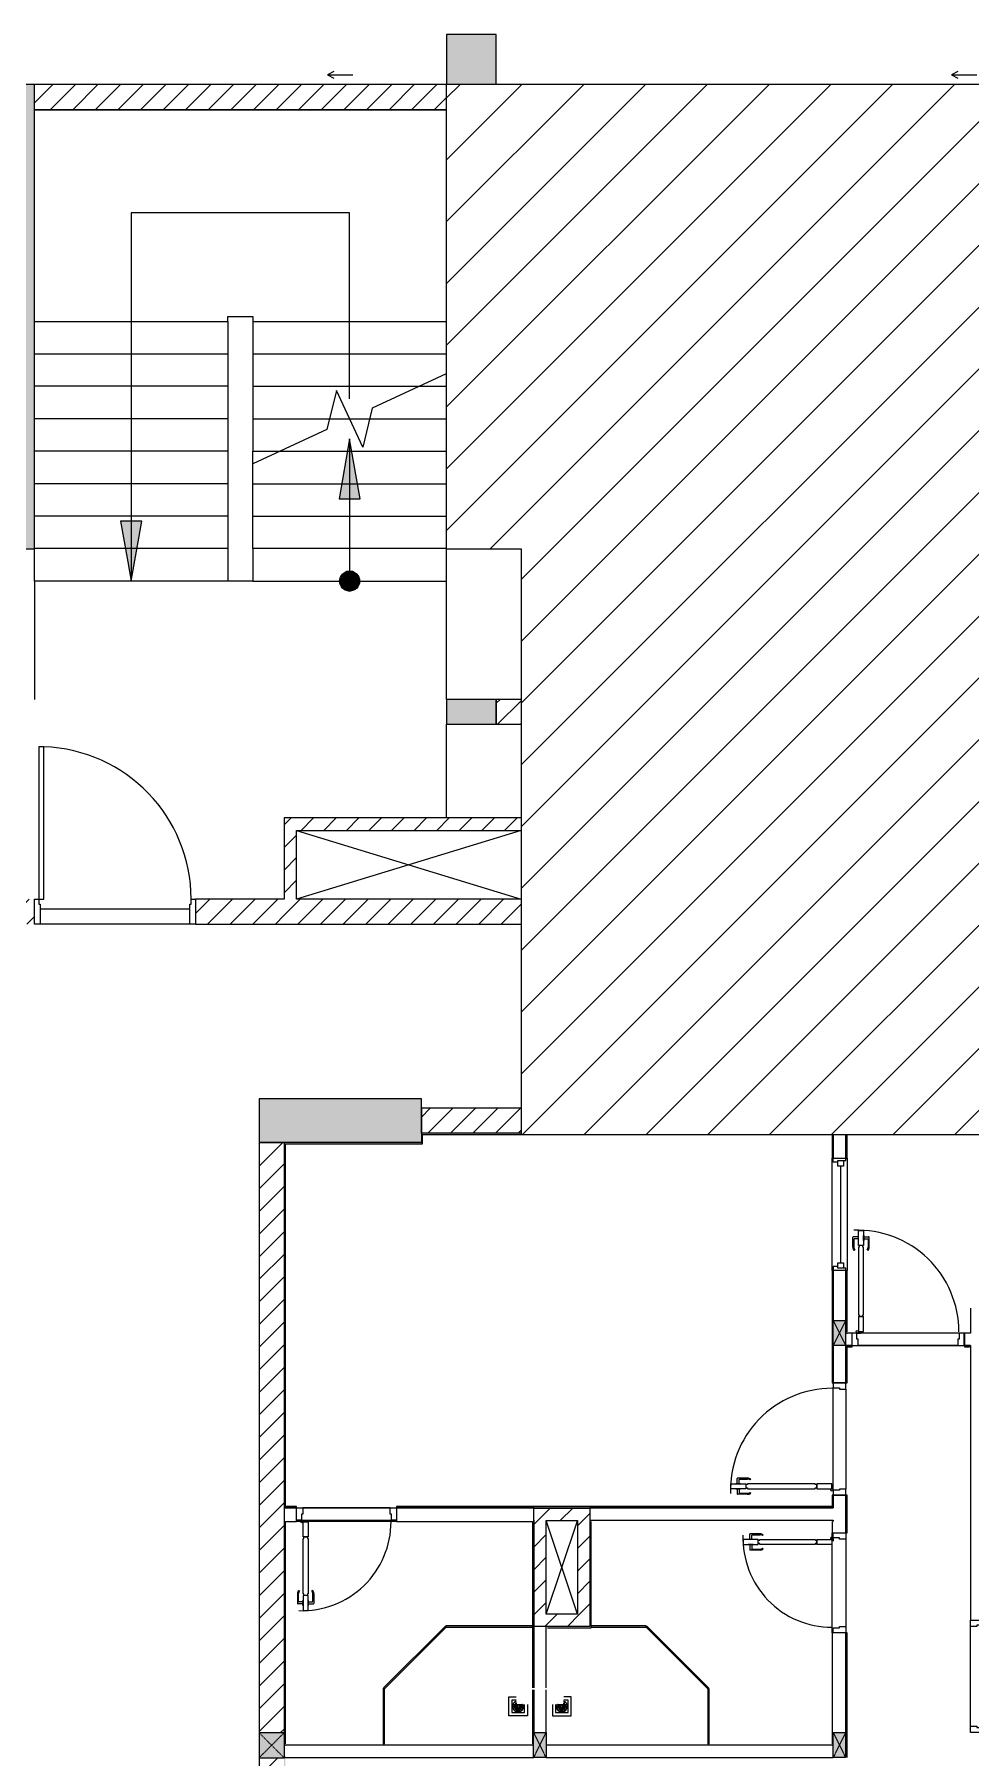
# Model space of a CAD drawing. Header units: millimetres. Extents: x 31499 to 223976, y 3719 to 80291.
# Drawn here: x 139275 to 146774, y 64837 to 78637 of the extents above; entities that cross this region are included whole.
import ezdxf

# ---------------------------------------------------------------- set-up
doc = ezdxf.new("R2010")
doc.units = ezdxf.units.MM
doc.linetypes.add('IMPORT-Dash _2_', pattern=[6, 3, -3])
for name, color, linetype, lineweight in [('0-2', 170, 'Continuous', 9), ('A-DETL-GENF-6', 20, 'Continuous', 9), ('A-DETL-GENF-7', 170, 'Continuous', 9), ('A-DETL-THIN-2', 151, 'Continuous', 9), ('A-DOOR-2', 170, 'Continuous', 9), ('A-DOOR-FRAM-2', 170, 'Continuous', 9), ('A-FLOR-1', 170, 'Continuous', 9), ('A-GLAZ-5', 170, 'Continuous', 9), ('A-GLAZ-CURT-3', 170, 'Continuous', 9), ('A-WALL-1', 170, 'Continuous', 9), ('A-WALL-PATT-3', 170, 'Continuous', 9), ('A_1404_dwg-1', 170, 'Continuous', 9), ('I-WALL', 170, 'Continuous', 9), ('I-WALL-1', 170, 'Continuous', 9), ('M-EQPM-3', 170, 'Continuous', 9), ('S-COLS-1', 170, 'Continuous', 9), ('S-COLS-12', 170, 'IMPORT-Dash _2_', 9), ('S-COLS-2', 170, 'Continuous', 9), ('S-COLS-4', 170, 'Continuous', 9), ('S-COLS-HDLN-1', 170, 'IMPORT-Dash _2_', 9), ('S-STRS-2', 170, 'Continuous', 9), ('S-STRS-ANNO', 170, 'Continuous', 9), ('S-STRS-MBND-1', 170, 'Continuous', 9)]:
    doc.layers.add(name, color=color, linetype=linetype, lineweight=lineweight)
pattern_1 = [(45, (0, 0), (-90.50967, 90.50967), [])]

# ---------------------------------------------------------------- blocks, each defined once
blk = doc.blocks.new('A_1404_dwg_NCV_TKTC_KET CAU_rvt-1-TKTC_MB HOÀN THIỆN SÀN TẦNG 3-4-4819833-KeyPlan-CH2A_Tầng 3 - Tầng 8')
at = {"layer": 'S-COLS-1'}
for points in [[(46153, 78237), (46353, 78237), (46353, 78637), (45953, 78637), (45953, 78237)], [(46353, 73112), (46353, 73312), (45953, 73312), (45953, 73112)], [(44453, 69762), (45753, 69762), (45753, 70112), (44453, 70112), (44453, 69762)]]:
    blk.add_hatch(color=256, dxfattribs=at).paths.add_polyline_path(points)
at = {"layer": 'A-FLOR-1'}
for p, q in [((42653, 78033), (45952, 78033)), ((45953, 73312), (45953, 74259)), ((45953, 72362), (45953, 73112)), ((42698, 71634), (43898, 71634)), ((46653, 66835), (47103, 66835))]:
    blk.add_line(p, q, dxfattribs=at)
at = {"layer": 'A-FLOR-1', "flags": 128}
blk.add_lwpolyline([(44403, 74259), (42653, 74259), (42653, 73312)], dxfattribs=at)
at = {"layer": 'S-COLS-2', "flags": 128}
for points in [[(46353, 78237), (46353, 78637), (45953, 78637), (45953, 78237)], [(45753, 69837), (45753, 70112), (44453, 70112), (44453, 69762), (44653, 69762)]]:
    blk.add_lwpolyline(points, dxfattribs=at)
blk.add_lwpolyline([(45953, 73312), (45953, 73112), (46353, 73112), (46353, 73312)], close=True, dxfattribs=at)
blk = doc.blocks.new('A_1404_dwg_DOOR_CW_01 CANH MO-PANEL KINH - DIW_01-900x2200-CỬA GỖ VÂN LAMINATE-553393-TKTC_MB HOÀN THIỆN SÀN TẦNG 3-4-4819840-KeyPlan-CH2A_Tầng 3 - Tầng 8')
at = {"layer": 'A-DETL-GENF-7'}
for p, q in [((46582, 38482), (46582, 38521)), ((46666, 38525), (46586, 38525)), ((46599, 38482), (46599, 38513)), ((46603, 38517), (46666, 38517)), ((46691, 38517), (46687, 38511)), ((46582, 38438), (46582, 38399)), ((46666, 38395), (46586, 38395)), ((46599, 38438), (46599, 38407)), ((46603, 38403), (46666, 38403)), ((46691, 38404), (46687, 38410))]:
    blk.add_line(p, q, dxfattribs=at)
at = {"layer": 'A-DETL-GENF-7', "flags": 128}
for points in [[(46531, 38440), (46531, 38480), (46651, 38480), (46651, 38440)], [(46610, 38482), (46610, 38480), (46571, 38480), (46571, 38482)], [(46610, 38438), (46610, 38440), (46571, 38440), (46571, 38438)], [(47207, 38474), (47207, 38480), (46665, 38480), (46665, 38474), (46651, 38474), (46651, 38446), (46665, 38446), (46665, 38440), (47207, 38440), (47207, 38446), (47221, 38446), (47221, 38474)], [(47221, 38480), (47221, 38440), (47341, 38440), (47341, 38480)]]:
    blk.add_lwpolyline(points, close=True, dxfattribs=at)
at = {"layer": 'A-DETL-GENF-7'}
blk.add_circle((47343, 38430), 10, dxfattribs=at)
for centre, radius, start, end in [((47343, 38430), 814, 90, 182), ((46586, 38521), 4, 90, 180), ((46603, 38513), 4, 90, 180), ((46666, 38480), 45, 55, 90), ((46666, 38480), 37, 55, 90), ((46586, 38399), 4, 180, 270), ((46603, 38407), 4, 180, 270), ((46666, 38440), 37, 270, 305), ((46666, 38440), 45, 270, 305)]:
    blk.add_arc(centre, radius, start, end, dxfattribs=at)
at = {"layer": 'A-DOOR-2'}
blk.add_line((47353, 38430), (47353, 38455), dxfattribs=at)
at = {"layer": 'A-DOOR-2', "flags": 128}
for points in [[(47453, 39237), (47453, 39287), (47353, 39287), (47353, 39247), (47403, 39247), (47403, 39237)], [(47453, 38387), (47453, 38437), (47403, 38437), (47403, 38427), (47353, 38427), (47353, 38387)]]:
    blk.add_lwpolyline(points, close=True, dxfattribs=at)
blk = doc.blocks.new('A_1404_dwg_DOOR_CW_01 CANH MO-PANEL KINH - DIG_02-800x2200-CỬA NHÔM KÍNH-V60-TKTC_MB HOÀN THIỆN SÀN TẦNG 3-4-4819851-KeyPlan-CH2A_Tầng 3 - Tầng 8')
at = {"layer": 'A-DETL-GENF-7'}
for p, q in [((104713, 29524), (104713, 29603)), ((104756, 29607), (104717, 29607)), ((104721, 29586), (104721, 29524)), ((104756, 29590), (104725, 29590)), ((104800, 29607), (104839, 29607)), ((104800, 29590), (104831, 29590)), ((104835, 29586), (104835, 29524)), ((104843, 29524), (104843, 29603)), ((104721, 29498), (104728, 29503)), ((104835, 29498), (104828, 29503))]:
    blk.add_line(p, q, dxfattribs=at)
at = {"layer": 'A-DETL-GENF-7', "flags": 128}
for points in [[(104756, 29579), (104758, 29579), (104758, 29619), (104756, 29619)], [(104798, 29659), (104758, 29659), (104758, 29539), (104798, 29539)], [(104764, 29083), (104758, 29083), (104758, 29525), (104764, 29525), (104764, 29539), (104792, 29539), (104792, 29525), (104798, 29525), (104798, 29083), (104792, 29083), (104792, 29069), (104764, 29069)], [(104800, 29579), (104798, 29579), (104798, 29619), (104800, 29619)], [(104758, 29069), (104798, 29069), (104798, 28949), (104758, 28949)]]:
    blk.add_lwpolyline(points, close=True, dxfattribs=at)
at = {"layer": 'A-DETL-GENF-7'}
blk.add_circle((104808, 28947), 10, dxfattribs=at)
for centre, radius, start, end in [((104808, 28947), 714, 88, 180), ((104717, 29603), 4, 90, 180), ((104725, 29586), 4, 90, 180), ((104831, 29586), 4, 0, 90), ((104839, 29603), 4, 0, 90), ((104758, 29524), 45, 180, 215), ((104758, 29524), 37, 180, 215), ((104798, 29524), 37, 325, 0), ((104798, 29524), 45, 325, 0)]:
    blk.add_arc(centre, radius, start, end, dxfattribs=at)
at = {"layer": 'A-DOOR-2'}
blk.add_line((104808, 28937), (104783, 28937), dxfattribs=at)
at = {"layer": 'A-DOOR-2', "flags": 128}
for points in [[(104051, 28837), (104051, 28937), (104091, 28937), (104091, 28887), (104101, 28887), (104101, 28837)], [(104801, 28837), (104801, 28887), (104811, 28887), (104811, 28937), (104851, 28937), (104851, 28837)]]:
    blk.add_lwpolyline(points, close=True, dxfattribs=at)
blk = doc.blocks.new('A_1404_dwg_DOOR_CW_01 CANH MO-PANEL KINH - DIW_01-900x2200-CỬA GỖ VÂN LAMINATE-553375-TKTC_MB HOÀN THIỆN SÀN TẦNG 3-4-4819841-KeyPlan-CH2A_Tầng 3 - Tầng 8')
at = {"layer": 'A-DETL-GENF-7'}
for p, q in [((49615, 40124), (49615, 40203)), ((49658, 40207), (49619, 40207)), ((49623, 40186), (49623, 40124)), ((49658, 40190), (49627, 40190)), ((49702, 40207), (49741, 40207)), ((49702, 40190), (49733, 40190)), ((49737, 40186), (49737, 40124)), ((49745, 40124), (49745, 40203)), ((49623, 40098), (49629, 40103)), ((49736, 40098), (49730, 40103))]:
    blk.add_line(p, q, dxfattribs=at)
at = {"layer": 'A-DETL-GENF-7', "flags": 128}
for points in [[(49658, 40179), (49660, 40179), (49660, 40219), (49658, 40219)], [(49700, 40259), (49660, 40259), (49660, 40139), (49700, 40139)], [(49702, 40179), (49700, 40179), (49700, 40219), (49702, 40219)], [(49666, 39583), (49660, 39583), (49660, 40125), (49666, 40125), (49666, 40139), (49694, 40139), (49694, 40125), (49700, 40125), (49700, 39583), (49694, 39583), (49694, 39569), (49666, 39569)], [(49660, 39569), (49700, 39569), (49700, 39449), (49660, 39449)]]:
    blk.add_lwpolyline(points, close=True, dxfattribs=at)
at = {"layer": 'A-DETL-GENF-7'}
blk.add_circle((49710, 39447), 10, dxfattribs=at)
for centre, radius, start, end in [((49710, 39447), 814, 88, 180), ((49619, 40203), 4, 90, 180), ((49627, 40186), 4, 90, 180), ((49733, 40186), 4, 0, 90), ((49741, 40203), 4, 0, 90), ((49660, 40124), 45, 180, 215), ((49660, 40124), 37, 180, 215), ((49700, 40124), 37, 325, 0), ((49700, 40124), 45, 325, 0)]:
    blk.add_arc(centre, radius, start, end, dxfattribs=at)
at = {"layer": 'A-DOOR-2'}
blk.add_line((49710, 39437), (49685, 39437), dxfattribs=at)
at = {"layer": 'A-DOOR-2', "flags": 128}
for points in [[(48853, 39337), (48853, 39437), (48893, 39437), (48893, 39387), (48903, 39387), (48903, 39337)], [(49703, 39337), (49703, 39387), (49713, 39387), (49713, 39437), (49753, 39437), (49753, 39337)]]:
    blk.add_lwpolyline(points, close=True, dxfattribs=at)
blk = doc.blocks.new('A_1404_dwg_M_Fixed - 900 x 1400-901191-TKTC_MB HOÀN THIỆN SÀN TẦNG 3-4-4819853-KeyPlan-CH2A_Tầng 3 - Tầng 8')
at = {"layer": 'A-GLAZ-5'}
blk.add_line((107014, 28878), (107788, 28878), dxfattribs=at)
at = {"layer": 'A-GLAZ-5', "flags": 128}
for points in [[(106983, 28900), (106983, 28937), (106951, 28937)], [(106951, 28837), (106970, 28837), (106970, 28900), (107014, 28900), (107014, 28856), (106970, 28856)], [(107832, 28856), (107788, 28856), (107788, 28900), (107832, 28900), (107832, 28837), (107849, 28837)], [(107819, 28900), (107819, 28937), (107851, 28937)]]:
    blk.add_lwpolyline(points, dxfattribs=at)
blk = doc.blocks.new('A_1404_dwg_THU NUOC - THU NUOC-V84-TKTC_MB HOÀN THIỆN SÀN TẦNG 3-4-4819859-KeyPlan-CH2A_Tầng 3 - Tầng 8')
at = {"layer": 'M-EQPM-3'}
for p, q in [((46891, 65275), (46898, 65275)), ((46846, 65262), (46910, 65262)), ((46910, 65256), (46846, 65256)), ((46846, 65238), (46910, 65238)), ((46910, 65232), (46846, 65232)), ((46858, 65225), (46898, 65225)), ((46898, 65219), (46858, 65219)), ((46868, 65213), (46888, 65213)), ((46888, 65207), (46868, 65207)), ((46898, 65269), (46888, 65269))]:
    blk.add_line(p, q, dxfattribs=at)
at = {"layer": 'M-EQPM-3', "flags": 128}
for points in [[(46803, 65262), (46803, 65172), (46953, 65172), (46953, 65322), (46893, 65322)], [(46828, 65262), (46828, 65197), (46928, 65197), (46928, 65297), (46893, 65297)], [(46846, 65250), (46870, 65250), (46870, 65244), (46846, 65244)], [(46910, 65244), (46886, 65244), (46886, 65250), (46910, 65250)]]:
    blk.add_lwpolyline(points, dxfattribs=at)
at = {"layer": 'M-EQPM-3'}
for centre, radius, start, end in [((46878, 65247), 45, 0, 70.9482), ((46878, 65247), 45, 0, 70.9482), ((46898, 65272), 3, 270, 90), ((46878, 65247), 45, 159.7593, 180), ((46878, 65247), 45, 159.7593, 180), ((46878, 65247), 45, 180, 0), ((46878, 65247), 45, 180, 0), ((46846, 65259), 3, 90, 270), ((46846, 65247), 3, 90, 270), ((46846, 65235), 3, 90, 270), ((46858, 65222), 3, 90, 270), ((46868, 65210), 3, 90, 270), ((46888, 65210), 3, 270, 90), ((46898, 65222), 3, 270, 90), ((46910, 65259), 3, 270, 90), ((46910, 65247), 3, 270, 90), ((46910, 65235), 3, 270, 90)]:
    blk.add_arc(centre, radius, start, end, dxfattribs=at)
blk = doc.blocks.new('A_1404_dwg_THU NUOC - THU NUOC-V85-TKTC_MB HOÀN THIỆN SÀN TẦNG 3-4-4819860-KeyPlan-CH2A_Tầng 3 - Tầng 8')
at = {"layer": 'M-EQPM-3'}
for p, q in [((46508, 65275), (46515, 65275)), ((46496, 65262), (46560, 65262)), ((46560, 65256), (46496, 65256)), ((46496, 65238), (46560, 65238)), ((46560, 65232), (46496, 65232)), ((46517, 65269), (46508, 65269)), ((46508, 65225), (46548, 65225)), ((46548, 65219), (46508, 65219)), ((46518, 65213), (46538, 65213)), ((46538, 65207), (46518, 65207))]:
    blk.add_line(p, q, dxfattribs=at)
at = {"layer": 'M-EQPM-3', "flags": 128}
for points in [[(46603, 65262), (46603, 65172), (46453, 65172), (46453, 65322), (46513, 65322)], [(46513, 65297), (46478, 65297), (46478, 65197), (46578, 65197), (46578, 65262)], [(46496, 65250), (46520, 65250), (46520, 65244), (46496, 65244)], [(46560, 65244), (46536, 65244), (46536, 65250), (46560, 65250)]]:
    blk.add_lwpolyline(points, dxfattribs=at)
at = {"layer": 'M-EQPM-3'}
for centre, radius, start, end in [((46528, 65247), 45, 110.2316, 180), ((46528, 65247), 45, 110.2316, 180), ((46508, 65272), 3, 90, 270), ((46528, 65247), 45, 180, 360), ((46528, 65247), 45, 180, 360), ((46496, 65259), 3, 90, 270), ((46496, 65247), 3, 90, 270), ((46496, 65235), 3, 90, 270), ((46508, 65222), 3, 90, 270), ((46518, 65210), 3, 90, 270), ((46538, 65210), 3, 270, 90), ((46548, 65222), 3, 270, 90), ((46560, 65259), 3, 270, 90), ((46560, 65247), 3, 270, 90), ((46560, 65235), 3, 270, 90), ((46528, 65247), 45, 0, 20.2407), ((46528, 65247), 45, 0, 20.2407)]:
    blk.add_arc(centre, radius, start, end, dxfattribs=at)
blk = doc.blocks.new('A_1404_dwg_System Panel - Glazed-674652-TKTC_MB HOÀN THIỆN SÀN TẦNG 3-4-4819885-KeyPlan-CH2A_Tầng 3 - Tầng 8')
at = {"layer": 'A-GLAZ-CURT-3'}
blk.add_hatch(color=256, dxfattribs=at).paths.add_polyline_path([(45448, 64947), (45458, 64947), (45453, 65392), (45448, 65392)])
blk.add_line((45458, 64947), (45458, 65389), dxfattribs=at)
at = {"layer": 'A-GLAZ-CURT-3', "flags": 128}
blk.add_lwpolyline([(45448, 65392), (45448, 64947), (45458, 64947)], dxfattribs=at)
blk = doc.blocks.new('A_1404_dwg_System Panel - Glazed-580250-TKTC_MB HOÀN THIỆN SÀN TẦNG 3-4-4819878-KeyPlan-CH2A_Tầng 3 - Tầng 8')
at = {"layer": 'A-GLAZ-CURT-3'}
blk.add_hatch(color=256, dxfattribs=at).paths.add_polyline_path([(104097, 32038), (104103, 32047), (103605, 32537), (103605, 32530), (104096, 32039)])
blk.add_line((103602, 32533), (104096, 32039), dxfattribs=at)
at = {"layer": 'A-GLAZ-CURT-3', "flags": 128}
blk.add_lwpolyline([(104104, 32045), (103609, 32540), (103602, 32533)], dxfattribs=at)
blk = doc.blocks.new('A_1404_dwg_System Panel - Glazed-901202-TKTC_MB HOÀN THIỆN SÀN TẦNG 3-4-4819879-KeyPlan-CH2A_Tầng 3 - Tầng 8')
at = {"layer": 'A-GLAZ-CURT-3'}
blk.add_hatch(color=256, dxfattribs=at).paths.add_polyline_path([(104106, 31347), (104101, 32041), (104096, 32038), (104096, 31347), (104104, 31347)])
at = {"layer": 'A-GLAZ-CURT-3', "flags": 128}
blk.add_lwpolyline([(104096, 32041), (104096, 31347), (104106, 31347), (104106, 32041)], close=True, dxfattribs=at)
blk = doc.blocks.new('A_1404_dwg_System Panel - Glazed-674653-TKTC_MB HOÀN THIỆN SÀN TẦNG 3-4-4819886-KeyPlan-CH2A_Tầng 3 - Tầng 8')
at = {"layer": 'A-GLAZ-CURT-3'}
blk.add_hatch(color=256, dxfattribs=at).paths.add_polyline_path([(48057, 64947), (48058, 64947), (48053, 65389), (48048, 65386), (48048, 64947)])
blk.add_line((48058, 64947), (48058, 65389), dxfattribs=at)
at = {"layer": 'A-GLAZ-CURT-3', "flags": 128}
blk.add_lwpolyline([(48048, 65387), (48048, 64947), (48058, 64947)], dxfattribs=at)
blk = doc.blocks.new('A_1404_dwg_System Panel - Glazed-580253-TKTC_MB HOÀN THIỆN SÀN TẦNG 3-4-4819881-KeyPlan-CH2A_Tầng 3 - Tầng 8')
at = {"layer": 'A-GLAZ-CURT-3'}
blk.add_hatch(color=256, dxfattribs=at).paths.add_polyline_path([(103606, 29933), (104101, 30435), (104096, 30437), (103603, 29937)])
blk.add_line((103606, 29933), (104104, 30431), dxfattribs=at)
at = {"layer": 'A-GLAZ-CURT-3', "flags": 128}
blk.add_lwpolyline([(104096, 30437), (103599, 29940), (103606, 29933)], dxfattribs=at)
blk = doc.blocks.new('A_1404_dwg_System Panel - Glazed-901204-TKTC_MB HOÀN THIỆN SÀN TẦNG 3-4-4819882-KeyPlan-CH2A_Tầng 3 - Tầng 8')
at = {"layer": 'A-GLAZ-CURT-3'}
blk.add_hatch(color=256, dxfattribs=at).paths.add_polyline_path([(104104, 30435), (104106, 30435), (104103, 30877), (104096, 30877), (104101, 30435), (104103, 30435)])
at = {"layer": 'A-GLAZ-CURT-3', "flags": 128}
blk.add_lwpolyline([(104106, 30435), (104106, 30877), (104096, 30877), (104096, 30435)], close=True, dxfattribs=at)
blk = doc.blocks.new('A_1404_dwg_G1_SOF - BO TRU - 100x200-746114-TKTC_MB HOÀN THIỆN SÀN TẦNG 3-4-4819846-KeyPlan-CH2A_Tầng 3 - Tầng 8')
at = {"layer": 'S-COLS-1'}
blk.add_hatch(color=256, dxfattribs=at).paths.add_polyline_path([(49953, 40037), (49953, 40237), (49853, 40237), (49853, 40037)])
at = {"layer": 'S-COLS-1', "flags": 128}
blk.add_lwpolyline([(49853, 40037), (49853, 40237), (49953, 40237), (49953, 40037)], close=True, dxfattribs=at)
at = {"layer": 'S-COLS-HDLN-1'}
for p, q in [((49953, 40037), (49853, 40237)), ((49853, 40037), (49953, 40237))]:
    blk.add_line(p, q, dxfattribs=at)
blk = doc.blocks.new('A_1404_dwg_DOOR_CW_01 CANH MO-PANEL KINH - DIG_01-900x2200-CỬA NHÔM KÍNH-901226-TKTC_MB HOÀN THIỆN SÀN TẦNG 3-4-4819905-KeyPlan-CH2A_Tầng 3 - Tầng 8')
at = {"layer": 'A-DETL-GENF-7'}
for p, q in [((37865, 26650), (37865, 26570)), ((37873, 26676), (37879, 26671)), ((37873, 26587), (37873, 26650)), ((37986, 26676), (37980, 26671)), ((37987, 26587), (37987, 26650)), ((37995, 26650), (37995, 26570)), ((37908, 26566), (37869, 26566)), ((37908, 26583), (37877, 26583)), ((37952, 26583), (37983, 26583)), ((37952, 26566), (37991, 26566))]:
    blk.add_line(p, q, dxfattribs=at)
at = {"layer": 'A-DETL-GENF-7', "flags": 128}
for points in [[(37910, 27205), (37950, 27205), (37950, 27325), (37910, 27325)], [(37916, 27191), (37910, 27191), (37910, 26649), (37916, 26649), (37916, 26635), (37944, 26635), (37944, 26649), (37950, 26649), (37950, 27191), (37944, 27191), (37944, 27205), (37916, 27205)], [(37950, 26515), (37910, 26515), (37910, 26635), (37950, 26635)], [(37908, 26595), (37910, 26595), (37910, 26555), (37908, 26555)], [(37952, 26595), (37950, 26595), (37950, 26555), (37952, 26555)]]:
    blk.add_lwpolyline(points, close=True, dxfattribs=at)
at = {"layer": 'A-DETL-GENF-7'}
blk.add_circle((37960, 27327), 10, dxfattribs=at)
for centre, radius, start, end in [((37960, 27327), 814, 180, 272), ((37910, 26650), 45, 145, 180), ((37910, 26650), 37, 145, 180), ((37950, 26650), 37, 0, 35), ((37950, 26650), 45, 0, 35), ((37869, 26570), 4, 180, 270), ((37877, 26587), 4, 180, 270), ((37983, 26587), 4, 270, 0), ((37991, 26570), 4, 270, 0)]:
    blk.add_arc(centre, radius, start, end, dxfattribs=at)
at = {"layer": 'A-DOOR-2'}
blk.add_line((37960, 27337), (37935, 27337), dxfattribs=at)
at = {"layer": 'A-DOOR-2', "flags": 128}
for points in [[(37153, 27437), (37103, 27437), (37103, 27337), (37143, 27337), (37143, 27387), (37153, 27387)], [(38003, 27437), (37953, 27437), (37953, 27387), (37963, 27387), (37963, 27337), (38003, 27337)]]:
    blk.add_lwpolyline(points, close=True, dxfattribs=at)
blk = doc.blocks.new('A_1404_dwg_NCV_TKTC_TANG 3 - 4_rvt-1-TKTC_MB HOÀN THIỆN SÀN TẦNG 3-4-4819943-KeyPlan-CH2A_Tầng 3 - Tầng 8')
at = {"layer": 'A-WALL-PATT-3'}
for points in [[(45753, 69827), (46552, 69827), (46552, 69837), (45753, 69837), (45753, 69827)], [(44663, 66847), (44663, 69762), (44653, 69762), (44653, 66847)], [(44663, 69752), (45753, 69752), (45753, 69762), (44663, 69762)], [(45753, 69752), (45763, 69752), (45763, 69827), (45753, 69827), (45753, 69762)]]:
    blk.add_hatch(color=256, dxfattribs=at).paths.add_polyline_path(points)
h = blk.add_hatch(color=256, dxfattribs=at)
h.paths.add_polyline_path([(49043, 66847), (49053, 66847), (49053, 66937), (49043, 66937)])
h.paths.add_polyline_path([(49043, 67837), (49053, 67837), (49053, 68737), (49043, 68737), (49043, 68137)])
h.paths.add_polyline_path([(49043, 69637), (49053, 69637), (49053, 69827), (49043, 69827), (49043, 69659)])
h = blk.add_hatch(color=256, dxfattribs=at)
h.paths.add_polyline_path([(49153, 68237), (49163, 68237), (49163, 68737), (49153, 68737), (49153, 68337)])
h.paths.add_polyline_path([(49163, 69637), (49163, 69827), (49153, 69827), (49153, 69637)])
h = blk.add_hatch(color=256, dxfattribs=at)
h.paths.add_polyline_path([(49153, 64837), (49163, 64837), (49163, 65837), (49153, 65837), (49153, 64837)])
h.paths.add_polyline_path([(49163, 66637), (49163, 66937), (49153, 66937), (49153, 66637)])
h.paths.add_polyline_path([(49163, 67837), (49163, 68137), (49153, 68137), (49153, 67837)])
h = blk.add_hatch(color=256, dxfattribs=at)
h.paths.add_polyline_path([(49203, 68127), (49203, 68137), (49163, 68137), (49163, 68127)])
h.paths.add_polyline_path([(50153, 68127), (50153, 68137), (50103, 68137), (50103, 68127)])
h = blk.add_hatch(color=256, dxfattribs=at)
h.paths.add_polyline_path([(44653, 66837), (44753, 66837), (44753, 66847), (44653, 66847)])
h.paths.add_polyline_path([(47103, 66837), (49053, 66837), (49053, 66847), (45553, 66847), (45553, 66837), (46753, 66837)])
h = blk.add_hatch(color=256, dxfattribs=at)
h.paths.add_polyline_path([(44663, 61912), (44663, 61989), (44653, 61989), (44653, 61912)])
h.paths.add_polyline_path([(44653, 63079), (44663, 63079), (44663, 64837), (44653, 64835), (44653, 63152)])
at = {"layer": 'A-FLOR-1'}
for p, q in [((50063, 68237), (49243, 68237)), ((49053, 66977), (49053, 67797)), ((49153, 67787), (49153, 66987)), ((44803, 66837), (45503, 66837)), ((45503, 66837), (44803, 66837)), ((44793, 66737), (45513, 66737)), ((47103, 66737), (47103, 66727)), ((49153, 66587), (49153, 65887)), ((46763, 65887), (46753, 65887)), ((50153, 65087), (50153, 65887)), ((45453, 64937), (45453, 64947)), ((48053, 64947), (48053, 64937))]:
    blk.add_line(p, q, dxfattribs=at)
at = {"layer": 'A-FLOR-1', "flags": 128}
blk.add_lwpolyline([(50053, 68137), (49253, 68137)], close=True, dxfattribs=at)
at = {"layer": 'A-WALL-1'}
for p, q in [((49053, 69827), (49053, 69637)), ((49153, 69637), (49153, 69827)), ((49053, 69637), (49153, 69637)), ((49153, 68737), (49053, 68737)), ((49053, 68737), (49053, 68337)), ((49153, 68337), (49153, 68737)), ((49053, 68137), (49053, 67837)), ((49153, 68137), (49163, 68137)), ((49153, 67837), (49153, 68137)), ((49163, 68137), (49203, 68137)), ((50153, 68127), (50153, 68137)), ((49053, 67837), (49153, 67837)), ((49053, 66977), (49053, 67797)), ((49153, 67787), (49153, 66987)), ((49153, 66937), (49053, 66937)), ((49053, 66937), (49053, 66847)), ((49153, 66637), (49153, 66937)), ((44653, 66837), (44653, 66737)), ((44753, 66837), (44653, 66837)), ((44753, 66737), (44753, 66837)), ((44803, 66837), (45503, 66837)), ((45553, 66837), (45553, 66737)), ((46653, 66837), (45553, 66837)), ((49053, 66637), (49153, 66637)), ((49153, 66587), (49153, 65887)), ((49153, 65837), (49053, 65837)), ((49153, 65037), (49153, 65837)), ((50153, 65937), (50253, 65937)), ((46653, 65379), (46653, 65037)), ((46753, 65037), (46753, 65379)), ((44653, 64937), (44653, 64837)), ((46653, 64937), (44653, 64937)), ((49053, 64937), (46753, 64937)), ((44653, 64837), (46653, 64837)), ((46753, 64837), (49053, 64837))]:
    blk.add_line(p, q, dxfattribs=at)
at = {"layer": 'A-WALL-1', "flags": 128}
for points in [[(50153, 68437), (50153, 68247), (50153, 68237), (50143, 68237)], [(49203, 68137), (49203, 68237), (49153, 68237)], [(50143, 68237), (50103, 68237), (50103, 68137)], [(50103, 68137), (50153, 68137), (50153, 68127), (50153, 65937)], [(46653, 66737), (46653, 66737), (46653, 66837)], [(49053, 66847), (49053, 66837), (47103, 66837), (47103, 66737), (49053, 66737), (49053, 66727)], [(46753, 65396), (46753, 65887), (46653, 65887), (46653, 65396)]]:
    blk.add_lwpolyline(points, dxfattribs=at)
at = {"layer": 'I-WALL'}
for p, q in [((49053, 69637), (49053, 69827)), ((49153, 69827), (49153, 69637)), ((49043, 68737), (49043, 69637)), ((49163, 69637), (49163, 68737)), ((49053, 68337), (49053, 68737)), ((49153, 68737), (49153, 68337)), ((49053, 67837), (49053, 68137)), ((49153, 68137), (49153, 67837)), ((49203, 68137), (49163, 68137)), ((50153, 68137), (50103, 68137)), ((49053, 66847), (49053, 66937)), ((49153, 66937), (49153, 66637)), ((44653, 66837), (44753, 66837)), ((45553, 66837), (46653, 66837)), ((45553, 66727), (44753, 66727)), ((49043, 65837), (49043, 66637)), ((49153, 65837), (49153, 65037))]:
    blk.add_line(p, q, dxfattribs=at)
at = {"layer": 'I-WALL-1'}
for p, q in [((49153, 68237), (49163, 68237)), ((49163, 68137), (49153, 68137)), ((47113, 65892), (47113, 66727)), ((46643, 65892), (46643, 65882)), ((46643, 65882), (46643, 65396)), ((46763, 65877), (47113, 65877)), ((46643, 65379), (46643, 64947)), ((46653, 65037), (46653, 65379)), ((44653, 65035), (44653, 64937)), ((44653, 64937), (44663, 64937)), ((46643, 64937), (46653, 64937)), ((49043, 64937), (49053, 64937)), ((44663, 64837), (44653, 64837))]:
    blk.add_line(p, q, dxfattribs=at)
at = {"layer": 'I-WALL-1', "flags": 128}
for points in [[(46552, 69837), (45753, 69837), (45753, 69827), (45753, 69762), (44663, 69762), (44653, 69762), (44653, 66847), (44653, 66837)], [(44753, 66837), (44753, 66847), (44663, 66847), (44663, 69752), (45753, 69752), (45763, 69752), (45763, 69827), (46552, 69827)], [(49043, 69827), (49043, 69637), (49053, 69637)], [(49153, 69637), (49163, 69637), (49163, 69827)], [(49053, 68737), (49043, 68737), (49043, 67837), (49053, 67837)], [(49163, 68247), (49163, 68737), (49153, 68737)], [(49153, 67837), (49163, 67837), (49163, 68127), (49203, 68127), (49203, 68137)], [(50103, 68137), (50103, 68127), (50143, 68127)], [(49053, 66937), (49043, 66937), (49043, 66847), (45553, 66847), (45553, 66837)], [(49153, 66637), (49163, 66637), (49163, 66937), (49153, 66937)], [(46653, 66837), (49053, 66837), (49053, 66847)], [(44653, 66737), (44653, 66727), (44653, 65035)], [(44663, 64947), (44663, 66727), (44753, 66727), (44753, 66737)], [(45553, 66737), (45553, 66727), (46643, 66727), (46643, 65892)], [(46653, 65396), (46653, 66727), (46653, 66737)], [(47103, 66727), (47103, 65887), (46763, 65887)], [(49043, 66727), (49043, 66637), (49053, 66637)], [(49053, 65837), (49043, 65837), (49043, 64947)], [(49163, 64837), (49163, 65837), (49153, 65837)]]:
    blk.add_lwpolyline(points, dxfattribs=at)
for name, p, rotation in [('A_1404_dwg_M_Fixed - 900 x 1400-901191-TKTC_MB HOÀN THIỆN SÀN TẦNG 3-4-4819853-KeyPlan-CH2A_Tầng 3 - Tầng 8', (77990, -38214), 90), ('A_1404_dwg_DOOR_CW_01 CANH MO-PANEL KINH - DIG_01-900x2200-CỬA NHÔM KÍNH-901226-TKTC_MB HOÀN THIỆN SÀN TẦNG 3-4-4819905-KeyPlan-CH2A_Tầng 3 - Tầng 8', (87205, 95574), 180), ('A_1404_dwg_G1_SOF - BO TRU - 100x200-746114-TKTC_MB HOÀN THIỆN SÀN TẦNG 3-4-4819846-KeyPlan-CH2A_Tầng 3 - Tầng 8', (99005, 108374), 180), ('A_1404_dwg_DOOR_CW_01 CANH MO-PANEL KINH - DIG_02-800x2200-CỬA NHÔM KÍNH-V60-TKTC_MB HOÀN THIỆN SÀN TẦNG 3-4-4819851-KeyPlan-CH2A_Tầng 3 - Tầng 8', (149604, 95674), 180), ('A_1404_dwg_DOOR_CW_01 CANH MO-PANEL KINH - DIG_02-800x2200-CỬA NHÔM KÍNH-V60-TKTC_MB HOÀN THIỆN SÀN TẦNG 3-4-4819851-KeyPlan-CH2A_Tầng 3 - Tầng 8', (77990, -38214), 90), ('A_1404_dwg_System Panel - Glazed-580250-TKTC_MB HOÀN THIỆN SÀN TẦNG 3-4-4819878-KeyPlan-CH2A_Tầng 3 - Tầng 8', (77990, -38214), 90.00000000000011), ('A_1404_dwg_System Panel - Glazed-901202-TKTC_MB HOÀN THIỆN SÀN TẦNG 3-4-4819879-KeyPlan-CH2A_Tầng 3 - Tầng 8', (77990, -38214), 90.00000000000001), ('A_1404_dwg_System Panel - Glazed-901204-TKTC_MB HOÀN THIỆN SÀN TẦNG 3-4-4819882-KeyPlan-CH2A_Tầng 3 - Tầng 8', (77990, -38214), 90), ('A_1404_dwg_System Panel - Glazed-580253-TKTC_MB HOÀN THIỆN SÀN TẦNG 3-4-4819881-KeyPlan-CH2A_Tầng 3 - Tầng 8', (77990, -38214), 90.0000000000001), ('A_1404_dwg_DOOR_CW_01 CANH MO-PANEL KINH - DIW_01-900x2200-CỬA GỖ VÂN LAMINATE-553375-TKTC_MB HOÀN THIỆN SÀN TẦNG 3-4-4819841-KeyPlan-CH2A_Tầng 3 - Tầng 8', (10816, 114790), 270), ('A_1404_dwg_G1_SOF - BO TRU - 100x200-746114-TKTC_MB HOÀN THIỆN SÀN TẦNG 3-4-4819846-KeyPlan-CH2A_Tầng 3 - Tầng 8', (96605, 105074), 180), ('A_1404_dwg_G1_SOF - BO TRU - 100x200-746114-TKTC_MB HOÀN THIỆN SÀN TẦNG 3-4-4819846-KeyPlan-CH2A_Tầng 3 - Tầng 8', (99005, 105074), 180)]:
    blk.add_blockref(name, p, dxfattribs=dict(rotation=rotation))
for name, p in [('A_1404_dwg_DOOR_CW_01 CANH MO-PANEL KINH - DIW_01-900x2200-CỬA GỖ VÂN LAMINATE-553393-TKTC_MB HOÀN THIỆN SÀN TẦNG 3-4-4819840-KeyPlan-CH2A_Tầng 3 - Tầng 8', (1700, 28550)), ('A_1404_dwg_System Panel - Glazed-674652-TKTC_MB HOÀN THIỆN SÀN TẦNG 3-4-4819885-KeyPlan-CH2A_Tầng 3 - Tầng 8', (0, 0)), ('A_1404_dwg_THU NUOC - THU NUOC-V85-TKTC_MB HOÀN THIỆN SÀN TẦNG 3-4-4819860-KeyPlan-CH2A_Tầng 3 - Tầng 8', (0, 0)), ('A_1404_dwg_THU NUOC - THU NUOC-V84-TKTC_MB HOÀN THIỆN SÀN TẦNG 3-4-4819859-KeyPlan-CH2A_Tầng 3 - Tầng 8', (0, 0)), ('A_1404_dwg_System Panel - Glazed-674653-TKTC_MB HOÀN THIỆN SÀN TẦNG 3-4-4819886-KeyPlan-CH2A_Tầng 3 - Tầng 8', (0, 0))]:
    blk.add_blockref(name, p)
blk = doc.blocks.new('A_1404_dwg_1_FAMILY RVT - W01-WxH 1400x1400xmm-389822-TKTC_MB HOÀN THIỆN SÀN TẦNG 3-4-4819949-KeyPlan-CH2A_Tầng 3 - Tầng 8')
at = {"layer": 'A-GLAZ-5'}
blk.add_line((50001, 78313), (50204, 78313), dxfattribs=at)
at = {"layer": 'A-GLAZ-5', "flags": 128}
blk.add_lwpolyline([(50052, 78339), (50001, 78313), (50052, 78288)], dxfattribs=at)
blk = doc.blocks.new('A_1404_dwg_1_FAMILY RVT - W01-WxH 1000x3200-3536800-TKTC_MB HOÀN THIỆN SÀN TẦNG 3-4-4819956-KeyPlan-CH2A_Tầng 3 - Tầng 8')
at = {"layer": 'A-GLAZ-5'}
blk.add_line((45001, 78313), (45204, 78313), dxfattribs=at)
at = {"layer": 'A-GLAZ-5', "flags": 128}
blk.add_lwpolyline([(45052, 78339), (45001, 78313), (45052, 78288)], dxfattribs=at)
blk = doc.blocks.new('A_1404_dwg_G1_SOF - BO TRU - 200x200-V14-TKTC_MB HOÀN THIỆN SÀN TẦNG 3-4-4819993-KeyPlan-CH2A_Tầng 3 - Tầng 8')
at = {"layer": 'S-COLS-12'}
blk.add_hatch(color=256, dxfattribs=at).paths.add_polyline_path([(44453, 64835), (44653, 64837), (44653, 65035), (44453, 65035), (44453, 64837)])
at = {"layer": 'S-COLS-4', "flags": 128}
blk.add_lwpolyline([(44653, 65035), (44453, 65035), (44453, 64835), (44653, 64835)], dxfattribs=at)
at = {"layer": 'S-COLS-HDLN-1'}
for p, q in [((44653, 65035), (44453, 64835)), ((44453, 65035), (44653, 64835))]:
    blk.add_line(p, q, dxfattribs=at)
blk = doc.blocks.new('A_1404_dwg_FD_01 - FD_01-1200x2200mm-1787918-TKTC_MB HOÀN THIỆN SÀN TẦNG 3-4-4819968-KeyPlan-CH2A_Tầng 3 - Tầng 8')
at = {"layer": 'A-DETL-GENF-7', "flags": 128}
blk.add_lwpolyline([(122123, 36950), (120903, 36950), (120903, 36910), (122123, 36910)], close=True, dxfattribs=at)
at = {"layer": 'A-DETL-GENF-7'}
blk.add_arc((120903, 36950), 1220, 270, 358.1211, dxfattribs=at)
at = {"layer": 'A-DOOR-FRAM-2', "flags": 128}
for points in [[(120863, 36940), (120703, 36940), (120703, 36985), (120903, 36985), (120903, 36950), (120863, 36950)], [(120903, 35730), (120903, 35695), (120703, 35695), (120703, 35740), (120863, 35740), (120863, 35730)]]:
    blk.add_lwpolyline(points, close=True, dxfattribs=at)
blk = doc.blocks.new('A_1404_dwg-4819832-KeyPlan-CH2A_Tầng 3 - Tầng 8')
at = {"layer": 'A-WALL-PATT-3'}
h = blk.add_hatch(dxfattribs=at)
h.set_pattern_fill('FP_31', color=256, style=0, pattern_type=2)
h.set_pattern_definition(pattern_1)
h.paths.add_polyline_path([(45272, 78037), (45952, 78037), (45952, 78237), (42653, 78237), (42653, 78037)])
h = blk.add_hatch(dxfattribs=at)
h.set_pattern_fill('FP_31', color=256, style=0, pattern_type=2)
h.set_pattern_definition(pattern_1)
h.paths.add_polyline_path([(46353, 73112), (46552, 73112), (46552, 73312), (46353, 73312)])
h = blk.add_hatch(dxfattribs=at)
h.set_pattern_fill('FP_31', color=256, style=0, pattern_type=2)
h.set_pattern_definition(pattern_1)
h.paths.add_polyline_path([(44653, 71712), (44753, 71712), (44753, 72362), (44653, 72362), (44653, 72262)])
h = blk.add_hatch(dxfattribs=at)
h.set_pattern_fill('FP_31', color=256, style=0, pattern_type=2)
h.set_pattern_definition(pattern_1)
h.paths.add_polyline_path([(46552, 72262), (46552, 72362), (44753, 72362), (44753, 72262), (45753, 72262)])
h = blk.add_hatch(dxfattribs=at)
h.set_pattern_fill('FP_31', color=256, style=0, pattern_type=2)
h.set_pattern_definition(pattern_1)
h.paths.add_polyline_path([(42403, 71512), (42653, 71512), (42653, 71712), (42053, 71712), (42053, 71512)])
h.paths.add_polyline_path([(44453, 71512), (44653, 71512), (44653, 71712), (43943, 71712), (43943, 71512), (44453, 71512)])
h = blk.add_hatch(dxfattribs=at)
h.set_pattern_fill('FP_31', color=256, style=0, pattern_type=2)
h.set_pattern_definition(pattern_1)
h.paths.add_polyline_path([(46552, 71512), (46552, 71712), (44653, 71712), (44653, 71512), (45753, 71512)])
h = blk.add_hatch(dxfattribs=at)
h.set_pattern_fill('FP_31', color=256, style=0, pattern_type=2)
h.set_pattern_definition(pattern_1)
h.paths.add_polyline_path([(46287, 69837), (46552, 69837), (46552, 70037), (45753, 70037), (45753, 69837)])
h = blk.add_hatch(dxfattribs=at)
h.set_pattern_fill('FP_31', color=256, style=0, pattern_type=2)
h.set_pattern_definition(pattern_1)
h.paths.add_polyline_path([(44652, 61912), (44652, 61989), (44453, 61989), (44453, 61912)])
h.paths.add_polyline_path([(44453, 63152), (44653, 63152), (44653, 64835), (44453, 64835), (44453, 65035), (44653, 65035), (44653, 69762), (44453, 69762), (44453, 63152)])
h = blk.add_hatch(dxfattribs=at)
h.set_pattern_fill('FP_31', color=256, style=0, pattern_type=2)
h.set_pattern_definition(pattern_1)
h.paths.add_polyline_path([(46653, 65887), (46753, 65887), (46753, 66835), (46653, 66835)])
h = blk.add_hatch(dxfattribs=at)
h.set_pattern_fill('FP_31', color=256, style=0, pattern_type=2)
h.set_pattern_definition(pattern_1)
h.paths.add_polyline_path([(47003, 66735), (47103, 66735), (47103, 66835), (46753, 66835), (46753, 66735)])
h = blk.add_hatch(dxfattribs=at)
h.set_pattern_fill('FP_31', color=256, style=0, pattern_type=2)
h.set_pattern_definition(pattern_1)
h.paths.add_polyline_path([(47103, 65985), (47103, 66735), (47003, 66735), (47003, 65985)])
h = blk.add_hatch(dxfattribs=at)
h.set_pattern_fill('FP_31', color=256, style=0, pattern_type=2)
h.set_pattern_definition(pattern_1)
h.paths.add_polyline_path([(47003, 65887), (47103, 65887), (47103, 65985), (46753, 65985), (46753, 65887)])
at = {"layer": 'S-STRS-ANNO'}
for points in [[(45262, 74919), (45178, 75399), (45093, 74919)], [(43428, 74259), (43513, 74739), (43343, 74739)], [(45178, 74179), (45221, 74192), (45250, 74226), (45252, 74280), (45238, 74311), (45190, 74336), (45154, 74335), (45113, 74303), (45099, 74265), (45106, 74224), (45144, 74189), (45168, 74182)]]:
    blk.add_hatch(color=256, dxfattribs=at).paths.add_polyline_path(points)
h = blk.add_hatch(color=256, dxfattribs=at)
h.paths.add_polyline_path([(45178, 74179), (45218, 74190), (45214, 74190), (45187, 74182)])
h.paths.add_polyline_path([(45256, 74272), (45247, 74299), (45241, 74305), (45255, 74275)])
at = {"layer": '0-2'}
for p, q in [((44753, 72262), (46552, 71712)), ((46552, 72262), (44753, 71712)), ((47003, 65986), (46753, 66735)), ((46753, 65985), (47003, 66734))]:
    blk.add_line(p, q, dxfattribs=at)
at = {"layer": 'A-FLOR-1'}
blk.add_line((43898, 71512), (42698, 71512), dxfattribs=at)
at = {"layer": 'A-WALL-1'}
for p, q in [((45952, 78237), (42653, 78237)), ((42653, 78037), (45952, 78037)), ((46353, 73312), (46353, 73112)), ((46552, 73312), (46353, 73312)), ((46353, 73112), (46552, 73112)), ((47103, 66835), (46653, 66835)), ((46653, 66737), (46653, 65887))]:
    blk.add_line(p, q, dxfattribs=at)
at = {"layer": 'A-WALL-1', "flags": 128}
for points in [[(46552, 72362), (44653, 72362), (44653, 71712), (43943, 71712), (43943, 71512), (46552, 71512)], [(46552, 71712), (44753, 71712), (44753, 72262), (46552, 72262)], [(46552, 70037), (45753, 70037), (45753, 69837)], [(44653, 69762), (44453, 69762), (44453, 63152), (44653, 63152)]]:
    blk.add_lwpolyline(points, dxfattribs=at)
blk.add_lwpolyline([(47003, 65985), (46753, 65985), (46753, 66735), (47003, 66735)], close=True, dxfattribs=at)
at = {"layer": 'S-STRS-2'}
for p, q in [((42653, 76079), (44203, 76079)), ((44403, 76079), (45952, 76079)), ((44203, 75819), (42653, 75819)), ((44203, 75559), (42653, 75559)), ((44203, 75299), (42653, 75299)), ((44203, 75039), (42653, 75039)), ((44403, 75039), (45952, 75039)), ((44203, 74779), (42653, 74779)), ((44403, 74779), (45952, 74779)), ((44203, 74519), (42653, 74519))]:
    blk.add_line(p, q, dxfattribs=at)
at = {"layer": 'S-STRS-2', "flags": 128}
for points in [[(42653, 76339), (44203, 76339), (44203, 76379), (44403, 76379), (44403, 76339), (45952, 76339)], [(44203, 76339), (44203, 76079), (44203, 75819), (44203, 75559), (44203, 75299), (44203, 75039), (44203, 74779), (44203, 74519), (44203, 74259), (42653, 74259), (42653, 74517)], [(44403, 76339), (44403, 76079), (44403, 75819), (44403, 75559), (44403, 75299), (44620, 75299), (45952, 75299)], [(44403, 75819), (45735, 75819), (45952, 75819)], [(44403, 75559), (45017, 75559), (45178, 75559), (45338, 75559), (45952, 75559)], [(45952, 74519), (44403, 74519), (44403, 74779), (44403, 75039), (44403, 75198), (44403, 75299)], [(44403, 74519), (44403, 74259), (45953, 74259), (45953, 74517)]]:
    blk.add_lwpolyline(points, dxfattribs=at)
at = {"layer": 'S-STRS-ANNO', "flags": 128}
for points in [[(45178, 75719), (45178, 75819), (45178, 76079), (45178, 76339), (45178, 77208), (43428, 77208), (43428, 76339), (43428, 76079), (43428, 75819), (43428, 75559), (43428, 75299), (43428, 75039), (43428, 74779), (43428, 74519), (43428, 74259), (43513, 74739), (43343, 74739), (43401, 74412), (43428, 74259)], [(45178, 75399), (45093, 74919), (45262, 74919), (45178, 75399), (45178, 75299), (45178, 75039), (45178, 74779), (45178, 74519), (45178, 74259)]]:
    blk.add_lwpolyline(points, dxfattribs=at)
blk.add_lwpolyline([(45178, 74179), (45221, 74192), (45250, 74226), (45257, 74270), (45238, 74311), (45200, 74336), (45155, 74336), (45117, 74311), (45098, 74270), (45105, 74226), (45134, 74192)], close=True, dxfattribs=at)
at = {"layer": 'S-STRS-ANNO'}
blk.add_circle((45178, 74259), 80, dxfattribs=at)
at = {"layer": 'S-STRS-MBND-1', "flags": 128}
blk.add_lwpolyline([(45952, 75920), (45359, 75644), (45283, 75332), (45072, 75786), (44996, 75474), (44403, 75198)], dxfattribs=at)
for name in ['A_1404_dwg_NCV_TKTC_KET CAU_rvt-1-TKTC_MB HOÀN THIỆN SÀN TẦNG 3-4-4819833-KeyPlan-CH2A_Tầng 3 - Tầng 8', 'A_1404_dwg_1_FAMILY RVT - W01-WxH 1000x3200-3536800-TKTC_MB HOÀN THIỆN SÀN TẦNG 3-4-4819956-KeyPlan-CH2A_Tầng 3 - Tầng 8', 'A_1404_dwg_1_FAMILY RVT - W01-WxH 1400x1400xmm-389822-TKTC_MB HOÀN THIỆN SÀN TẦNG 3-4-4819949-KeyPlan-CH2A_Tầng 3 - Tầng 8', 'A_1404_dwg_NCV_TKTC_TANG 3 - 4_rvt-1-TKTC_MB HOÀN THIỆN SÀN TẦNG 3-4-4819943-KeyPlan-CH2A_Tầng 3 - Tầng 8', 'A_1404_dwg_G1_SOF - BO TRU - 200x200-V14-TKTC_MB HOÀN THIỆN SÀN TẦNG 3-4-4819993-KeyPlan-CH2A_Tầng 3 - Tầng 8']:
    blk.add_blockref(name, (0, 0))
at = {"rotation": 90}
blk.add_blockref('A_1404_dwg_FD_01 - FD_01-1200x2200mm-1787918-TKTC_MB HOÀN THIỆN SÀN TẦNG 3-4-4819968-KeyPlan-CH2A_Tầng 3 - Tầng 8', (79638, -49191), dxfattribs=at)

msp = doc.modelspace()

# ---------------------------------------------------------------- hatches: boundary and pattern name
at = {"layer": 'A-DETL-GENF-6'}
msp.add_hatch(color=256, dxfattribs=at).paths.add_polyline_path([(134174.2, 69826.9), (138674.2, 69826.9), (138674.2, 74516.9), (139274.6, 74516.9), (139274.2, 78236.9), (130274.2, 78236.9), (130274.2, 77886.9), (130674.2, 77886.9), (130674.2, 78036.9), (132774.1, 78036.9), (132774.1, 76536.9), (130274.2, 76536.9), (130274.2, 69826.9), (134174.2, 69826.9)])
h = msp.add_hatch(dxfattribs=at)
h.set_pattern_fill('FP_32', color=256, style=0, pattern_type=2)
h.set_pattern_definition([(45, (96621.6, 0), (-247.4874, 247.4874), [])])
h.paths.add_polyline_path([(223874.6, 69826.9), (223874.2, 76536.9), (221374.6, 76537.4), (221374.6, 78036.9), (223474.6, 78036.8), (223474.6, 77886.9), (223874.6, 77886.9), (223874.2, 78236.9), (214874.2, 78234.5), (214874.2, 74516.9), (215474.5, 74516.9), (215474.5, 69826.9), (223874.2, 69826.9)])
h.paths.add_polyline_path([(202573.4, 69826.9), (210973.4, 69826.9), (210974.2, 74516.9), (211573.8, 74516.9), (211573.8, 78236.9), (202573.4, 78236.9), (202574.2, 77886.9), (202973.4, 77886.9), (202974.2, 78036.9), (205073.3, 78036.9), (205073.3, 76536.9), (202573.4, 76536.9), (202573.4, 73036.9)])
h.paths.add_polyline_path([(150074.2, 69826.9), (151574.2, 69826.9), (151574.2, 76536.9), (149074.2, 76536.9), (149074.2, 78036.9), (151174.2, 78036.9), (151174.2, 77886.9), (151574.2, 77886.9), (151574.2, 78236.9), (142573.8, 78236.9), (142574.2, 74516.9), (143174.1, 74516.9), (143174.1, 69826.9), (150053.4, 69826.9)])
h.paths.add_polyline_path([(223874.2, 73386.9), (223874.1, 73386.9), (223874.2, 73699.2)])

# ---------------------------------------------------------------- linework, layer by layer
at = {"layer": 'A-DETL-THIN-2'}
for p, q in [((139274.6, 78236.9), (130274.2, 78236.9)), ((139274.6, 74516.9), (139274.6, 78236.9)), ((142573.8, 78236.9), (142573.8, 74516.9)), ((151574.2, 78236.9), (142573.8, 78236.9)), ((138674.2, 74516.9), (139274.6, 74516.9)), ((142573.8, 74516.9), (143174.1, 74516.9)), ((143174.1, 74516.9), (143174.1, 69826.9)), ((143174.1, 69826.9), (151574.2, 69826.9))]:
    msp.add_line(p, q, dxfattribs=at)

# ---------------------------------------------------------------- block references
at = {"layer": 'A_1404_dwg-1'}
msp.add_blockref('A_1404_dwg-4819832-KeyPlan-CH2A_Tầng 3 - Tầng 8', (96621.6, 0), dxfattribs=at)

doc.saveas('drawing.dxf')
